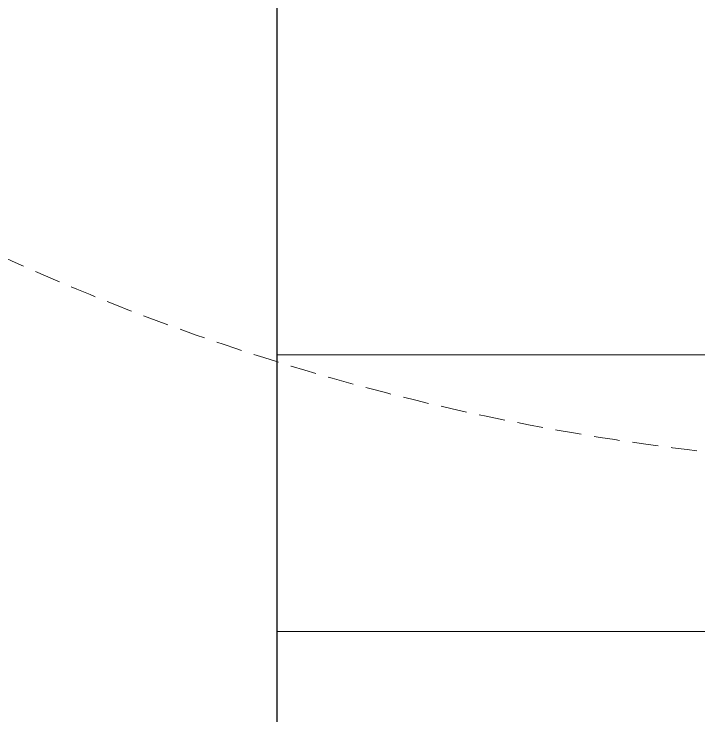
# Model space of a CAD drawing. Header units: millimetres. Extents: x 0 to 145404, y 0 to 194550.
# Drawn here: x 132780.6 to 133028, y 170025.6 to 170279.3 of the extents above; entities that cross this region are included whole.
import ezdxf

# ---------------------------------------------------------------- set-up
doc = ezdxf.new("R2010")
doc.units = ezdxf.units.MM
doc.linetypes.add('HIDDEN2', pattern=[0.1875, 0.125, -0.0625])
for name, color, linetype, lineweight in [('АР - детали окон', 152, 'Continuous', 0), ('АР - Наружная стена', 144, 'Continuous', 30), ('АР - Окна', 150, 'Continuous', 9), ('АР - окна - открывание', 251, 'Continuous', 5), ('АР - панель 400', 151, 'Continuous', 30)]:
    doc.layers.add(name, color=color, linetype=linetype, lineweight=lineweight)

# ---------------------------------------------------------------- blocks, each defined once
blk = doc.blocks.new('блок балконный дверной с проходом 750мм')
at = {"layer": 'АР - детали окон', "color": 251}
blk.add_lwpolyline([(-950.000098820652, 79.99791722252277), (-900.000098820652, 79.99791722252277), (-900.000098820652, 149.9979172225228), (-50.00009882065217, 149.9979172225228), (-50.00009882065217, 79.99791722252277), (-9.882065216970659e-05, 79.99791722252277), (-9.882065216970659e-05, -250.0020827774772), (-950.000098820652, -250.0020827774771)], close=True, dxfattribs=at)
at = {"layer": 'АР - окна - открывание', "color": 252, "linetype": 'HIDDEN2', "lineweight": 0, "ltscale": 75}
blk.add_arc((-50.5144568612377, -0.0003663423633781804), 839.7754183786165, 180, 270, dxfattribs=at)
blk = doc.blocks.new('*U87')
at = {"layer": 'АР - детали окон', "color": 251}
blk.add_lwpolyline([(600, 329.9999995769566), (0, 329.9999995769566), (0, -1.269226076657973e-17), (50, -1.269226076657973e-17), (50, -69.99999999999999), (550, -69.99999999999999), (550, -1.269226076657973e-17), (600, -1.269226076657973e-17), (600, 239.9999995769566)], close=True, dxfattribs=at)
blk = doc.blocks.new('Квартира 2К 9600 тип 6')
at = {"layer": 'АР - Наружная стена'}
blk.add_lwpolyline([(7050.00000042282, 4.190951585769653e-09), (7050.00000042282, 10000.00000000186), (6650.00000042282, 10000.00000000186), (6650.00000042282, 4.190951585769653e-09)], close=True, dxfattribs=at)
at = {"layer": 'АР - Окна', "xscale": -1, "rotation": 270}
blk.add_blockref('блок балконный дверной с проходом 750мм', (6900.00208320003, 5310.000098822638), dxfattribs=at)
at = {"layer": 'АР - панель 400', "xscale": -1, "rotation": 90}
blk.add_blockref('*U87', (6980, 4460.000000001863), dxfattribs=at)
blk = doc.blocks.new('V_Section_1')
blk.add_blockref('Квартира 2К 9600 тип 6', (8949.999999164604, -10000.00000000652))

msp = doc.modelspace()

# ---------------------------------------------------------------- block references
msp.add_blockref('V_Section_1', (117275.4600590927, 175696.1139150285))

doc.saveas('drawing.dxf')
